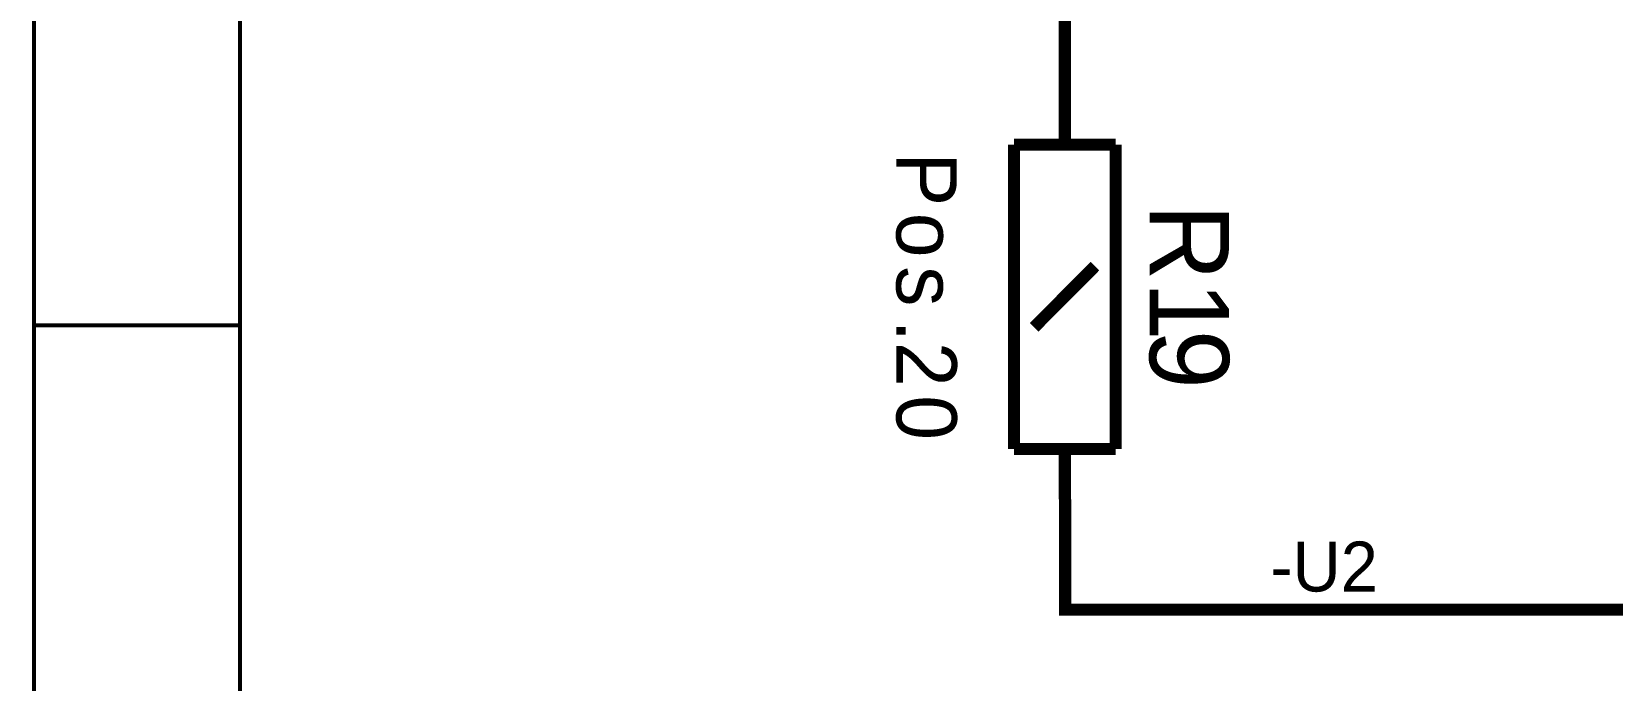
# Model space of a CAD drawing. Header units: millimetres. Extents: x 0 to 20.9, y 0 to 9.5.
# Drawn here: x -0.002 to 1.531, y 2.031 to 2.66 of the extents above; entities that cross this region are included whole.
import ezdxf

# ---------------------------------------------------------------- set-up
doc = ezdxf.new("R2010")
doc.units = ezdxf.units.MM
doc.header["$MEASUREMENT"] = 0
doc.layers.add('Sheet', color=255, linetype='Continuous')

msp = doc.modelspace()

# ---------------------------------------------------------------- linework, layer by layer
at = {"layer": 'Sheet', "const_width": 0.0039}
for points in [[(0.0008, 9.5), (0.0008, 0), (20.8661, 0), (20.8661, 9.5), (0.0008, 9.5), (0.0008, 9.5)], [(0.0008, 9.5), (20.8661, 9.5), (20.8661, 0), (0.0008, 0), (0.0008, 9.5)], [(0.2005, 9.2995), (0.2005, 0.1997), (20.6665, 0.1997), (20.6665, 9.2995), (0.2005, 9.2995), (0.2005, 9.2995)], [(0.2005, 9.2995), (20.6665, 9.2995), (20.6665, 0.1997), (0.2005, 0.1997), (0.2005, 9.2995)]]:
    msp.add_lwpolyline(points, close=True, dxfattribs=at)
at = {"layer": 'Sheet'}
for points, const_width in [([(1.0004, 2.8061), (1.0004, 2.7), (1.0004, 2.5997)], 0.0118), ([(1.0004, 2.5504), (1.0004, 2.5997)], 0.0118), ([(0.9511, 2.2551), (0.9511, 2.5504)], 0.0118), ([(0.9511, 2.5504), (1.0497, 2.5504)], 0.0118), ([(1.0497, 2.5504), (1.0497, 2.2551)], 0.0118), ([(1.0296, 2.4326), (0.9707, 2.3733)], 0.0118), ([(0.0004, 2.375), (0.2001, 2.375)], 0.0039), ([(1.0497, 2.2551), (0.9511, 2.2551)], 0.0118), ([(1.0004, 2.2551), (1.0004, 2.2063)], 0.0118), ([(1.0008, 2.2063), (1.0008, 2.0993), (2.0007, 2.0993), (3.0007, 2.0993), (4.0006, 2.0993), (5.0006, 2.0993), (6.0005, 2.0993), (7.0005, 2.0993), (8.0004, 2.0993), (9.0004, 2.0993), (10.0003, 2.0993), (11.0003, 2.0993), (12.0002, 2.0993), (13.0002, 2.0993), (14.0001, 2.0993), (15.0001, 2.0993), (16, 2.0993), (17, 2.0993), (18, 2.0993), (18, 2.2063)], 0.0118)]:
    msp.add_lwpolyline(points, dxfattribs=dict(at, const_width=const_width))

# ---------------------------------------------------------------- texts
for s, height, p in [('P', 0.0585, (0.8371, 2.5429)), ('R', 0.0769, (1.0827, 2.4928)), ('o', 0.0585, (0.8371, 2.4844)), ('s', 0.0585, (0.8371, 2.4326)), ('1', 0.0769, (1.0827, 2.4176)), ('.', 0.0585, (0.8371, 2.3808)), ('9', 0.0769, (1.0827, 2.3708)), ('2', 0.0585, (0.8371, 2.3591)), ('0', 0.0585, (0.8371, 2.3073))]:
    msp.add_text(s, height=height, rotation=270, dxfattribs=at).set_placement(p)
msp.add_text('-U2', height=0.04845, dxfattribs=at).set_placement((1.1996, 2.1169))

doc.saveas('drawing.dxf')
